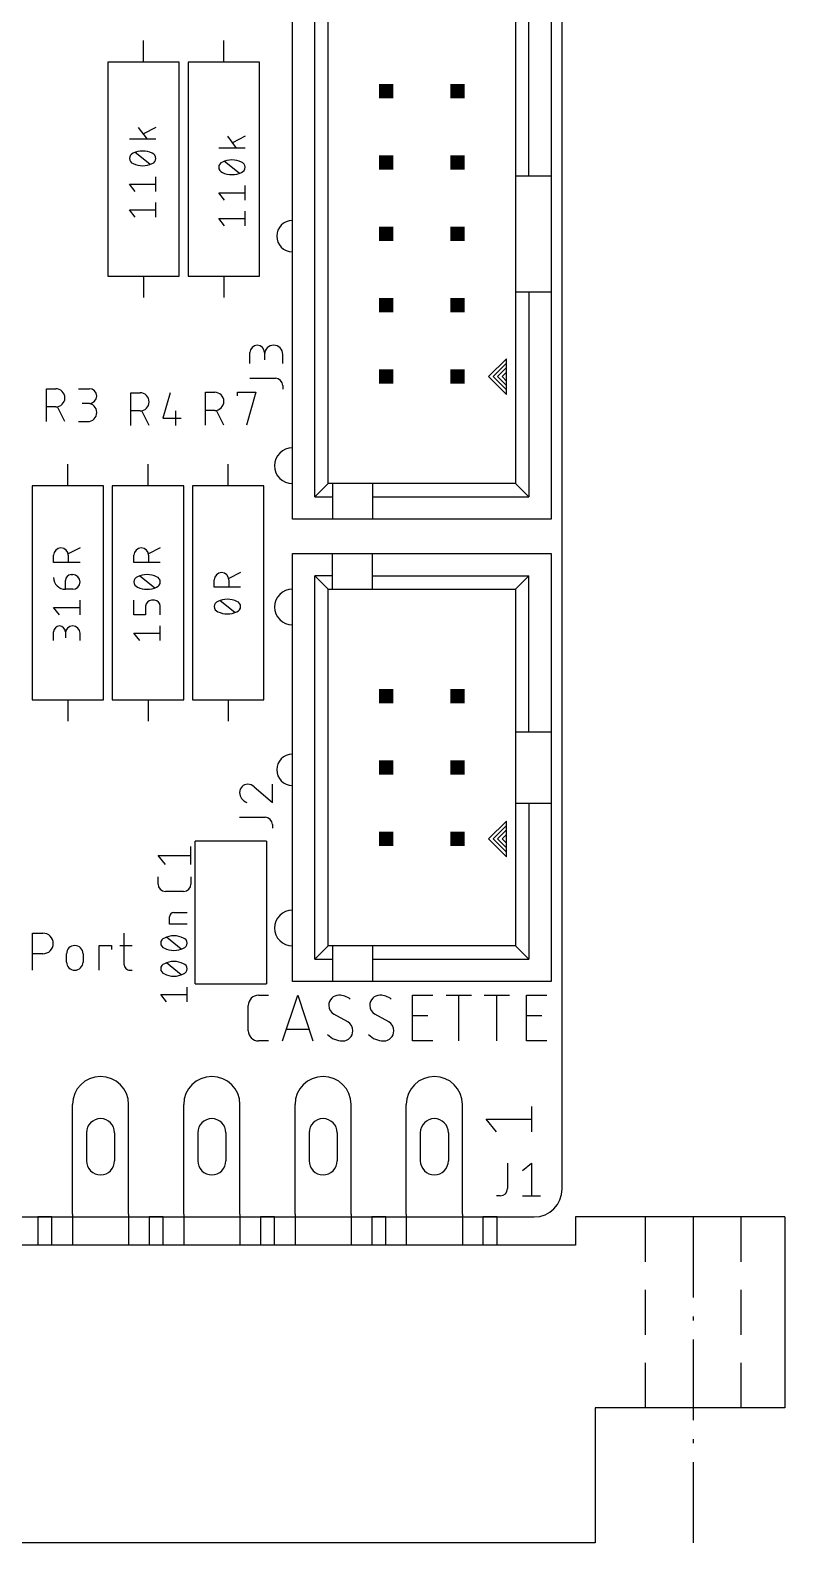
# Model space of a CAD drawing. Extents: x -7.6 to 60.9, y -11.6 to 79.9.
# Drawn here: x 34.1 to 60.9, y -11.6 to 42.2 of the extents above; entities that cross this region are included whole.
import ezdxf

# ---------------------------------------------------------------- set-up
doc = ezdxf.new("R2010")
doc.units = 0
for name, color, linetype in [('20', 30, 'CONTINUOUS'), ('21', 253, 'CONTINUOUS'), ('25', 253, 'CONTINUOUS'), ('51', 253, 'CONTINUOUS')]:
    doc.layers.add(name, color=color, linetype=linetype)

# ---------------------------------------------------------------- blocks, each defined once
blk = doc.blocks.new('RECT')
blk.add_solid([(-0.5, -0.5), (0.5, -0.5), (-0.5, 0.5), (0.5, 0.5)])

msp = doc.modelspace()

# ---------------------------------------------------------------- linework, layer by layer
at = {"layer": '20'}
for p, q in [((53, 1), (53, 54)), ((1, 0), (52, 0))]:
    msp.add_line(p, q, dxfattribs=at)
msp.add_arc((52, 1), 1, 270, 0, dxfattribs=at)
at = {"layer": '21'}
for p, q in [((43.3962, 24.84), (43.3962, 45.16)), ((52.6038, 45.16), (52.6038, 37.0638)), ((44.19, 25.6337), (44.19, 44.3663)), ((51.81, 37.0638), (51.81, 44.3663)), ((44.6662, 26.11), (44.6662, 43.89)), ((51.3338, 43.89), (51.3338, 37.0638)), ((38.1, 41.1163), (38.1, 41.8783)), ((40.9575, 41.1163), (40.9575, 41.8783)), ((36.83, 41.1163), (36.83, 33.4963)), ((39.37, 41.1163), (36.83, 41.1163)), ((39.37, 33.4963), (39.37, 41.1163)), ((39.6875, 41.1163), (39.6875, 33.4963)), ((42.2275, 41.1163), (39.6875, 41.1163)), ((42.2275, 33.4963), (42.2275, 41.1163)), ((51.3338, 37.0638), (51.3338, 32.9362)), ((51.3338, 37.0638), (51.81, 37.0638)), ((51.81, 37.0638), (52.6038, 37.0638)), ((52.6038, 37.0638), (52.6038, 32.9362)), ((36.83, 33.4963), (39.37, 33.4963)), ((38.1, 33.4963), (38.1, 32.7343)), ((39.6875, 33.4963), (42.2275, 33.4963)), ((40.9575, 33.4963), (40.9575, 32.7343)), ((51.3338, 32.9362), (51.3338, 26.11)), ((51.3338, 32.9362), (51.81, 32.9362)), ((51.81, 32.9362), (52.6038, 32.9362)), ((51.81, 32.9362), (51.81, 25.6337)), ((52.6038, 32.9362), (52.6038, 24.84)), ((51.0162, 30.555), (50.3812, 29.92)), ((51.0162, 30.3962), (50.54, 29.92)), ((51.0162, 30.2375), (50.6987, 29.92)), ((51.0162, 30.3962), (51.0162, 30.555)), ((51.0162, 30.2375), (51.0162, 30.3962)), ((51.0162, 30.0787), (51.0162, 30.2375)), ((50.3812, 29.92), (51.0162, 29.285)), ((50.54, 29.92), (51.0162, 29.4437)), ((50.6987, 29.92), (51.0162, 29.6025)), ((51.0162, 30.0787), (50.8575, 29.92)), ((50.8575, 29.92), (51.0162, 29.7612)), ((51.0162, 29.7612), (51.0162, 30.0787)), ((51.0162, 29.6025), (51.0162, 29.7612)), ((51.0162, 29.4437), (51.0162, 29.6025)), ((51.0162, 29.285), (51.0162, 29.4437)), ((35.4013, 26.035), (35.4013, 26.797)), ((38.2587, 26.035), (38.2587, 26.797)), ((41.1163, 26.035), (41.1163, 26.797)), ((34.1313, 26.035), (34.1313, 18.415)), ((36.6713, 26.035), (34.1313, 26.035)), ((36.6713, 18.415), (36.6713, 26.035)), ((36.9888, 26.035), (36.9888, 18.415)), ((39.5288, 26.035), (36.9888, 26.035)), ((39.5288, 18.415), (39.5288, 26.035)), ((39.8463, 26.035), (39.8463, 18.415)), ((42.3863, 26.035), (39.8463, 26.035)), ((42.3863, 18.415), (42.3863, 26.035)), ((44.19, 25.6337), (44.6662, 26.11)), ((44.825, 26.11), (44.6662, 26.11)), ((46.2537, 26.11), (44.825, 26.11)), ((44.825, 26.11), (44.825, 25.6337)), ((51.3338, 26.11), (46.2537, 26.11)), ((46.2537, 26.11), (46.2537, 25.6337)), ((51.81, 25.6337), (51.3338, 26.11)), ((44.19, 25.6337), (44.825, 25.6337)), ((44.825, 25.6337), (44.825, 24.84)), ((46.2537, 25.6337), (46.2537, 24.84)), ((46.2537, 25.6337), (51.81, 25.6337)), ((44.825, 24.84), (43.3962, 24.84)), ((46.2537, 24.84), (44.825, 24.84)), ((52.6038, 24.84), (46.2537, 24.84)), ((43.3962, 8.38), (43.3962, 23.62)), ((43.3962, 23.62), (44.825, 23.62)), ((44.825, 23.62), (46.2537, 23.62)), ((44.825, 22.8263), (44.825, 23.62)), ((46.2537, 23.62), (52.6038, 23.62)), ((46.2537, 22.8263), (46.2537, 23.62)), ((52.6038, 23.62), (52.6038, 17.27)), ((44.19, 9.1737), (44.19, 22.8263)), ((44.825, 22.8263), (44.19, 22.8263)), ((44.6662, 22.35), (44.19, 22.8263)), ((44.825, 22.35), (44.825, 22.8263)), ((46.2537, 22.35), (46.2537, 22.8263)), ((46.2537, 22.8263), (51.81, 22.8263)), ((51.3338, 22.35), (51.81, 22.8263)), ((51.81, 17.27), (51.81, 22.8263)), ((44.6662, 9.65), (44.6662, 22.35)), ((44.6662, 22.35), (44.825, 22.35)), ((44.825, 22.35), (46.2537, 22.35)), ((46.2537, 22.35), (51.3338, 22.35)), ((51.3338, 22.35), (51.3338, 17.27)), ((34.1313, 18.415), (36.6713, 18.415)), ((35.4013, 18.415), (35.4013, 17.653)), ((36.9888, 18.415), (39.5288, 18.415)), ((38.2587, 18.415), (38.2587, 17.653)), ((39.8463, 18.415), (42.3863, 18.415)), ((41.1163, 18.415), (41.1163, 17.653)), ((51.3338, 17.27), (51.3338, 14.73)), ((51.3338, 17.27), (51.81, 17.27)), ((51.81, 17.27), (52.6038, 17.27)), ((52.6038, 17.27), (52.6038, 14.73)), ((51.3338, 14.73), (51.3338, 9.65)), ((51.3338, 14.73), (51.81, 14.73)), ((51.81, 14.73), (52.6038, 14.73)), ((51.81, 14.73), (51.81, 9.1737)), ((52.6038, 14.73), (52.6038, 8.38)), ((51.0162, 14.095), (50.3812, 13.46)), ((51.0162, 13.9362), (51.0162, 14.095)), ((51.0162, 13.9362), (50.54, 13.46)), ((51.0162, 13.7775), (50.6987, 13.46)), ((51.0162, 13.6187), (50.8575, 13.46)), ((51.0162, 13.7775), (51.0162, 13.9362)), ((51.0162, 13.6187), (51.0162, 13.7775)), ((51.0162, 13.3012), (51.0162, 13.6187)), ((39.9312, 8.3), (39.9312, 13.38)), ((42.4713, 13.38), (39.9312, 13.38)), ((42.4713, 13.38), (42.4713, 8.3)), ((50.3812, 13.46), (51.0162, 12.825)), ((50.54, 13.46), (51.0162, 12.9837)), ((50.6987, 13.46), (51.0162, 13.1425)), ((50.8575, 13.46), (51.0162, 13.3012)), ((51.0162, 13.1425), (51.0162, 13.3012)), ((51.0162, 12.9837), (51.0162, 13.1425)), ((51.0162, 12.825), (51.0162, 12.9837)), ((34.1509, 8.782), (34.1509, 10.1029)), ((34.1509, 10.1029), (34.5178, 10.1029)), ((37.4037, 10.1029), (37.4037, 9.0022)), ((34.5178, 9.3691), (34.1509, 9.3691)), ((35.3585, 9.0756), (35.3585, 9.3691)), ((35.9455, 9.3691), (35.9455, 9.0756)), ((36.5177, 8.782), (36.5177, 9.6626)), ((36.5177, 9.6626), (36.958, 9.6626)), ((36.958, 9.6626), (36.958, 9.5158)), ((37.257, 9.6626), (37.6973, 9.6626)), ((44.19, 9.1737), (44.6662, 9.65)), ((44.19, 9.1737), (44.825, 9.1737)), ((44.825, 9.65), (44.6662, 9.65)), ((46.2537, 9.65), (44.825, 9.65)), ((44.825, 9.65), (44.825, 9.1737)), ((44.825, 9.1737), (44.825, 8.38)), ((51.3338, 9.65), (46.2537, 9.65)), ((46.2537, 9.65), (46.2537, 9.1737)), ((46.2537, 9.1737), (46.2537, 8.38)), ((46.2537, 9.1737), (51.81, 9.1737)), ((51.81, 9.1737), (51.3338, 9.65)), ((37.6239, 8.782), (37.6973, 8.782)), ((39.9312, 8.3), (42.4713, 8.3)), ((44.825, 8.38), (43.3962, 8.38)), ((46.2537, 8.38), (44.825, 8.38)), ((52.6038, 8.38), (46.2537, 8.38)), ((42.1887, 7.8931), (42.5499, 7.8931)), ((43.0437, 6.2675), (43.5856, 7.8931)), ((43.5856, 7.8931), (44.1274, 6.2675)), ((47.67, 6.2675), (47.67, 7.8931)), ((47.67, 7.8931), (48.3925, 7.8931)), ((48.8655, 7.8931), (49.7686, 7.8931)), ((49.317, 6.2675), (49.317, 7.8931)), ((50.2202, 7.8931), (51.1233, 7.8931)), ((50.6717, 6.2675), (50.6717, 7.8931)), ((51.7342, 6.2675), (51.7342, 7.8931)), ((51.7342, 7.8931), (52.4567, 7.8931)), ((41.8274, 6.6287), (41.8274, 7.5318)), ((45.3675, 6.9448), (44.8708, 7.2157)), ((46.8264, 6.9448), (46.3297, 7.2157)), ((47.67, 7.1706), (48.2119, 7.1706)), ((51.7342, 7.1706), (52.276, 7.1706)), ((43.992, 6.6739), (43.1792, 6.6739)), ((42.5499, 6.2675), (42.1887, 6.2675)), ((48.3925, 6.2675), (47.67, 6.2675)), ((52.4567, 6.2675), (51.7342, 6.2675)), ((51.9238, 3.0287), (51.9238, 3.9318)), ((50.6594, 3.0287), (50.2982, 3.4803)), ((50.2982, 3.4803), (51.9238, 3.4803)), ((34.84, 0), (34.34, 0)), ((34.34, 0), (34.34, -1)), ((34.84, -1), (34.84, 0)), ((35.57, 0.1), (35.57, -1)), ((37.57, 0.1), (37.57, -1)), ((38.8, 0), (38.3, 0)), ((38.3, 0), (38.3, -1)), ((38.8, -1), (38.8, 0)), ((39.53, 0.1), (39.53, -1)), ((41.53, 0.1), (41.53, -1)), ((42.76, 0), (42.26, 0)), ((42.26, 0), (42.26, -1)), ((42.76, -1), (42.76, 0)), ((43.49, 0.1), (43.49, -1)), ((45.49, 0.1), (45.49, -1)), ((46.72, 0), (46.22, 0)), ((46.22, 0), (46.22, -1)), ((46.72, -1), (46.72, 0)), ((47.45, 0.1), (47.45, -1)), ((49.45, 0.1), (49.45, -1)), ((50.68, 0), (50.18, 0)), ((50.18, 0), (50.18, -1)), ((50.68, -1), (50.68, 0)), ((55.97, 0), (53.47, 0)), ((53.47, 0), (53.47, -1)), ((57.67, 0), (55.97, 0)), ((55.97, -1.6), (55.97, 0)), ((59.37, 0), (57.67, 0)), ((57.67, -2.8667), (57.67, 0)), ((60.92, 0), (59.37, 0)), ((59.37, -1.6), (59.37, 0)), ((60.92, 0), (60.92, -6.8)), ((53.47, -1), (-0.13, -1)), ((55.97, -4.2), (55.97, -2.6)), ((59.37, -4.2), (59.37, -2.6)), ((57.67, -3.6853), (57.67, -3.548)), ((57.67, -7.2333), (57.67, -4.3667)), ((55.97, -6.8), (55.97, -5.2)), ((59.37, -6.8), (59.37, -5.2)), ((55.97, -6.8), (54.17, -6.8)), ((54.17, -6.8), (54.17, -11.6)), ((59.37, -6.8), (55.97, -6.8)), ((60.92, -6.8), (59.37, -6.8)), ((57.67, -8.052), (57.67, -7.9147)), ((57.67, -11.6), (57.67, -8.7333)), ((54.17, -11.6), (-0.83, -11.6))]:
    msp.add_line(p, q, dxfattribs=at)
for centre, radius, start, end in [((43.3962, 34.9207), 0.5556, 90, 270), ((43.3962, 26.745), 0.635, 90, 270), ((43.3962, 21.715), 0.635, 90, 270), ((43.3962, 15.9207), 0.5556, 90, 270), ((43.3962, 10.285), 0.635, 90, 270), ((34.5178, 9.736), 0.3669, 270, 90), ((35.652, 9.3691), 0.2935, 0, 180), ((35.652, 9.0756), 0.2935, 180, 0), ((37.6239, 9.0022), 0.2201, 180, 270.0008), ((42.1887, 7.5318), 0.3612, 90.0005, 180), ((45.0514, 7.5318), 0.3612, 89.9995, 180), ((45.0514, 7.2157), 0.6773, 53.1301, 89.9995), ((46.5103, 7.5318), 0.3612, 89.9995, 180), ((46.5103, 7.2157), 0.6773, 53.1301, 89.9995), ((45.0571, 7.5318), 0.3669, 179.9998, 239.49), ((46.516, 7.5318), 0.3669, 179.9998, 239.49), ((42.1887, 6.6287), 0.3612, 180, 270), ((45.1869, 7.0306), 0.7631, 224.7608, 269.9999), ((45.1869, 6.6287), 0.3612, 270, 0), ((45.1812, 6.6287), 0.3669, 0, 59.4898), ((46.6458, 7.0306), 0.7631, 224.7608, 269.9999), ((46.6458, 6.6287), 0.3612, 270, 0), ((46.6402, 6.6287), 0.3669, 0, 59.4898)]:
    msp.add_arc(centre, radius, start, end, dxfattribs=at)
at = {"layer": '25'}
for p, q in [((37.9116, 38.7912), (38.2249, 38.3735)), ((38.5382, 38.7912), (38.0944, 38.5563)), ((38.5382, 38.3735), (37.5984, 38.3735)), ((41.0866, 38.4737), (41.3999, 38.056)), ((41.7131, 38.4737), (41.2694, 38.2388)), ((38.3293, 37.4791), (37.8072, 37.8968)), ((41.7131, 38.056), (40.7734, 38.056)), ((41.5043, 37.1616), (40.9822, 37.5793)), ((37.8072, 36.5125), (37.5984, 36.7736)), ((37.5984, 36.7736), (38.5382, 36.7736)), ((38.5382, 36.5125), (38.5382, 37.0346)), ((41.7131, 36.195), (41.7131, 36.7171)), ((38.5382, 35.5981), (38.5382, 36.1202)), ((40.9822, 36.195), (40.7734, 36.4561)), ((40.7734, 36.4561), (41.7131, 36.4561)), ((37.8072, 35.5981), (37.5984, 35.8592)), ((37.5984, 35.8592), (38.5382, 35.8592)), ((40.9822, 35.2806), (40.7734, 35.5417)), ((40.7734, 35.5417), (41.7131, 35.5417)), ((41.7131, 35.2806), (41.7131, 35.8027)), ((41.8858, 30.3851), (41.8858, 30.7746)), ((42.4051, 30.7746), (42.4051, 30.515)), ((43.0542, 30.3851), (43.0542, 30.7097)), ((41.8858, 29.8578), (42.7946, 29.8578)), ((34.6508, 28.3171), (34.6508, 29.4855)), ((34.6508, 29.4855), (34.9754, 29.4855)), ((35.7864, 29.4855), (36.1759, 29.4855)), ((37.6508, 28.1745), (37.6508, 29.343)), ((37.6508, 29.343), (37.9754, 29.343)), ((39.0461, 29.343), (38.7864, 28.4342)), ((40.3096, 28.1908), (40.3096, 29.3592)), ((40.3096, 29.3592), (40.6341, 29.3592)), ((41.4452, 29.2294), (41.4452, 29.3592)), ((41.4452, 29.3592), (42.0943, 29.3592)), ((42.0943, 29.3592), (41.7697, 28.1908)), ((43.0542, 29.5982), (43.0542, 29.4683)), ((34.9754, 28.8363), (34.6508, 28.8363)), ((35.2999, 28.3171), (35.0403, 28.8363)), ((36.1759, 28.9662), (35.9163, 28.9662)), ((37.9754, 28.6938), (37.6508, 28.6938)), ((38.2999, 28.1745), (38.0403, 28.6938)), ((39.2408, 28.6938), (39.2408, 28.1745)), ((40.6341, 28.7101), (40.3096, 28.7101)), ((40.9587, 28.1908), (40.699, 28.7101)), ((35.7864, 28.3171), (36.111, 28.3171)), ((38.7864, 28.4342), (39.4355, 28.4342)), ((35.8394, 23.8183), (35.4217, 23.6095)), ((38.6969, 23.8183), (38.2792, 23.6095)), ((34.8996, 23.2962), (34.8996, 23.5573)), ((35.8394, 23.2962), (34.8996, 23.2962)), ((35.4217, 23.5573), (35.4217, 23.2962)), ((37.7571, 23.2962), (37.7571, 23.5573)), ((38.6969, 23.2962), (37.7571, 23.2962)), ((38.2792, 23.5573), (38.2792, 23.2962)), ((35.3173, 22.3456), (35.3173, 22.6589)), ((35.5261, 22.8678), (35.5783, 22.8678)), ((38.4881, 22.3979), (37.9659, 22.8155)), ((40.6146, 22.4199), (40.6146, 22.681)), ((41.5544, 22.942), (41.1367, 22.7332)), ((41.1367, 22.681), (41.1367, 22.4199)), ((35.5783, 22.3456), (35.3173, 22.3456)), ((41.5544, 22.4199), (40.6146, 22.4199)), ((35.1084, 21.4312), (34.8996, 21.6923)), ((34.8996, 21.6923), (35.8394, 21.6923)), ((35.8394, 21.4312), (35.8394, 21.9534)), ((37.7571, 21.4312), (37.7571, 21.9534)), ((38.1748, 21.7445), (38.1748, 21.4312)), ((38.4881, 21.9534), (38.3836, 21.9534)), ((38.6969, 21.4312), (38.6969, 21.7445)), ((41.3456, 21.5216), (40.8234, 21.9393)), ((38.1748, 21.4312), (37.7571, 21.4312)), ((38.6969, 20.5169), (38.6969, 21.039)), ((34.8996, 20.5169), (34.8996, 20.8301)), ((35.3173, 20.8301), (35.3173, 20.6213)), ((35.8394, 20.5169), (35.8394, 20.7779)), ((37.9659, 20.5169), (37.7571, 20.7779)), ((37.7571, 20.7779), (38.6969, 20.7779)), ((42.0376, 15.3081), (42.6867, 14.7564)), ((42.6867, 14.7564), (42.6867, 15.4055)), ((41.5183, 14.2291), (42.4271, 14.2291)), ((42.6867, 13.9694), (42.6867, 13.8396)), ((39.7855, 12.5451), (39.7855, 13.1942)), ((38.8767, 12.5451), (38.617, 12.8696)), ((38.617, 12.8696), (39.7855, 12.8696)), ((38.617, 11.8489), (38.617, 12.1086)), ((39.7855, 12.1086), (39.7855, 11.8489)), ((39.5258, 11.5893), (38.8767, 11.5893)), ((39.1795, 10.8407), (39.6494, 10.8407)), ((39.0229, 10.423), (39.0229, 10.6841)), ((39.6494, 10.423), (39.0229, 10.423)), ((39.4406, 9.5391), (38.9184, 9.9568)), ((39.4406, 8.6247), (38.9184, 9.0424)), ((39.6494, 7.6581), (39.6494, 8.1802)), ((38.9184, 7.6581), (38.7096, 7.9192)), ((38.7096, 7.9192), (39.6494, 7.9192)), ((51.054, 1.918), (51.054, 1.0092)), ((51.5814, 1.6583), (51.9059, 1.918)), ((51.9059, 1.918), (51.9059, 0.7496)), ((50.7944, 0.7496), (50.6646, 0.7496)), ((51.5814, 0.7496), (52.2305, 0.7496))]:
    msp.add_line(p, q, dxfattribs=at)
for centre, radius, start, end in [((37.7915, 37.6879), 0.1932, 108.9238, 180.0003), ((38.0683, 37.1745), 0.7745, 90.0001, 115.9888), ((38.0682, 37.1745), 0.7745, 64.0113, 90), ((38.345, 37.6879), 0.1932, 360, 71.0747), ((37.7915, 37.6879), 0.1932, 179.9999, 251.076), ((38.0682, 38.2014), 0.7745, 244.0112, 269.9999), ((38.0682, 38.2014), 0.7745, 270, 295.9887), ((38.345, 37.6879), 0.1932, 288.9255, 359.9999), ((40.9665, 37.3704), 0.1932, 108.9238, 180.0003), ((40.9665, 37.3704), 0.1932, 179.9999, 251.076), ((41.2433, 36.857), 0.7745, 90.0001, 115.9888), ((41.2433, 37.8839), 0.7745, 244.0112, 269.9999), ((41.2433, 36.857), 0.7745, 64.0113, 90), ((41.2433, 37.8839), 0.7745, 270, 295.9887), ((41.52, 37.3704), 0.1932, 360, 71.0747), ((41.52, 37.3704), 0.1932, 288.9255, 359.9999), ((42.1454, 30.7746), 0.2596, 0, 180), ((42.7296, 30.7097), 0.3246, 0, 180), ((42.7946, 29.5982), 0.2596, 0, 90), ((34.9754, 29.1609), 0.3246, 270, 90), ((36.1759, 29.2258), 0.2596, 270, 90), ((37.9754, 29.0184), 0.3246, 270, 90), ((40.6341, 29.0346), 0.3246, 270, 90), ((36.111, 28.6416), 0.3246, 270, 90), ((35.1607, 23.5573), 0.2611, 0, 180), ((38.0182, 23.5573), 0.2611, 0, 180), ((35.3173, 22.7633), 0.4177, 180.0009, 270), ((35.5261, 22.6589), 0.2088, 90, 180), ((35.5783, 22.6067), 0.2611, 270, 90), ((37.9503, 22.6067), 0.1932, 108.9238, 180.0003), ((38.227, 22.0933), 0.7745, 90.0001, 115.9888), ((38.227, 22.0933), 0.7745, 64.0113, 90), ((38.5037, 22.6067), 0.1932, 360, 71.0747), ((40.8757, 22.681), 0.2611, 0, 180), ((37.9503, 22.6067), 0.1932, 179.9999, 251.076), ((38.227, 23.1201), 0.7745, 244.0112, 269.9999), ((38.227, 23.1201), 0.7745, 270, 295.9887), ((38.5037, 22.6067), 0.1932, 288.9255, 359.9999), ((38.3836, 21.7445), 0.2088, 90, 180), ((38.4881, 21.7445), 0.2088, 0, 90), ((40.8078, 21.7304), 0.1932, 108.9238, 180.0003), ((40.8078, 21.7304), 0.1932, 179.9999, 251.076), ((41.0845, 21.217), 0.7745, 90.0001, 115.9888), ((41.0845, 22.2438), 0.7745, 244.0112, 269.9999), ((41.0845, 21.217), 0.7745, 64.0113, 90), ((41.0845, 22.2438), 0.7745, 270, 295.9887), ((41.3612, 21.7304), 0.1932, 360, 71.0747), ((41.3612, 21.7304), 0.1932, 288.9255, 359.9999), ((35.1084, 20.8301), 0.2088, 0, 180), ((35.5783, 20.7779), 0.2611, 0, 180), ((41.8104, 15.1134), 0.2921, 90, 180), ((41.8936, 15.1134), 0.3753, 180.0001, 252.0554), ((41.8104, 15.0918), 0.3137, 43.6034, 90.0002), ((42.4271, 13.9694), 0.2596, 0, 90), ((38.8767, 11.8489), 0.2596, 180.0014, 270), ((39.5258, 11.8489), 0.2596, 270, 0), ((39.1795, 10.6841), 0.1566, 90.0011, 180), ((38.9028, 9.7479), 0.1932, 108.9238, 180.0003), ((38.9028, 9.7479), 0.1932, 179.9999, 251.076), ((39.1795, 9.2345), 0.7745, 90.0001, 115.9888), ((39.1795, 9.2345), 0.7745, 64.0113, 90), ((39.4562, 9.7479), 0.1932, 360, 71.0747), ((39.4562, 9.7479), 0.1932, 288.9255, 359.9999), ((39.1795, 10.2614), 0.7745, 244.0112, 269.9999), ((39.1795, 10.2614), 0.7745, 270, 295.9887), ((38.9028, 8.8336), 0.1932, 108.9238, 180.0003), ((38.9028, 8.8336), 0.1932, 179.9999, 251.076), ((39.1795, 8.3201), 0.7745, 90.0001, 115.9888), ((39.1795, 9.347), 0.7745, 244.0112, 269.9999), ((39.1795, 8.3201), 0.7745, 64.0113, 90), ((39.1795, 9.347), 0.7745, 270, 295.9887), ((39.4562, 8.8336), 0.1932, 360, 71.0747), ((39.4562, 8.8336), 0.1932, 288.9255, 359.9999), ((50.7944, 1.0092), 0.2596, 270, 0)]:
    msp.add_arc(centre, radius, start, end, dxfattribs=at)
at = {"layer": '51'}
for p, q in [((35.57, 0.1), (35.57, 4)), ((37.57, 0.1), (37.57, 4)), ((39.53, 0.1), (39.53, 4)), ((41.53, 0.1), (41.53, 4)), ((43.49, 0.1), (43.49, 4)), ((45.49, 0.1), (45.49, 4)), ((47.45, 0.1), (47.45, 4)), ((49.45, 0.1), (49.45, 4)), ((36.07, 3), (36.07, 2)), ((37.07, 3), (37.07, 2)), ((40.03, 3), (40.03, 2)), ((41.03, 3), (41.03, 2)), ((43.99, 3), (43.99, 2)), ((44.99, 3), (44.99, 2)), ((47.95, 3), (47.95, 2)), ((48.95, 3), (48.95, 2))]:
    msp.add_line(p, q, dxfattribs=at)
for centre, radius, start, end in [((36.57, 4), 1, 0, 180), ((40.53, 4), 1, 0, 180), ((44.49, 4), 1, 0, 180), ((48.45, 4), 1, 0, 180), ((36.57, 3), 0.5, 0, 180), ((40.53, 3), 0.5, 0, 180), ((44.49, 3), 0.5, 0, 180), ((48.45, 3), 0.5, 0, 180), ((36.57, 2), 0.5, 180, 0), ((40.53, 2), 0.5, 180, 0), ((44.49, 2), 0.5, 180, 0), ((48.45, 2), 0.5, 180, 0)]:
    msp.add_arc(centre, radius, start, end, dxfattribs=at)

# ---------------------------------------------------------------- block references
at = {"layer": '51', "xscale": 0.508, "yscale": 0.508, "rotation": 90}
for p in [(46.73, 40.08), (49.27, 40.08), (46.73, 37.54), (49.27, 37.54), (46.73, 35), (49.27, 35), (46.73, 32.46), (49.27, 32.46), (46.73, 29.92), (49.27, 29.92), (46.73, 18.54), (49.27, 18.54), (46.73, 16), (49.27, 16), (46.73, 13.46), (49.27, 13.46)]:
    msp.add_blockref('RECT', p, dxfattribs=at)

doc.saveas('drawing.dxf')
